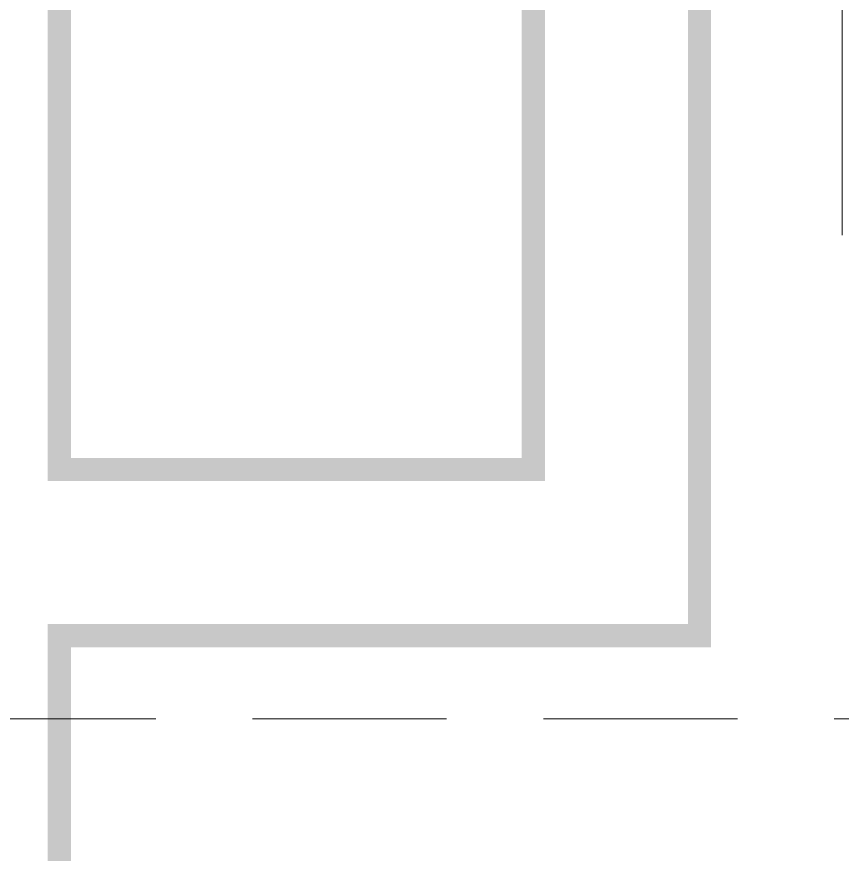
# Model space of a CAD drawing. Header units: inches. Extents: x 9220 to 92460, y -39241 to 4813.
# Drawn here: x 74403.9 to 74510.4, y -32743.2 to -32635.1 of the extents above; entities that cross this region are included whole.
import ezdxf

# ---------------------------------------------------------------- set-up
doc = ezdxf.new("R2010")
doc.units = ezdxf.units.IN
doc.header["$MEASUREMENT"] = 0
doc.linetypes.add('ACAD_ISO03W100', pattern=[30, 12, -18])
doc.linetypes.add('HIDDEN', pattern=[0.375, 0.25, -0.125])
doc.layers.add('SI-General', color=7, linetype='Continuous', lineweight=5)
doc.layers.add('SI-TOPOLOGY-Ethernet', color=7, linetype='Continuous', lineweight=13, true_color=0x3cf000)

# ---------------------------------------------------------------- blocks, each defined once
blk = doc.blocks.new('ET200S')
at = {"lineweight": 0}
blk.add_line((42.29, 50.01), (42.29, -46.75), dxfattribs=at)

msp = doc.modelspace()

# ---------------------------------------------------------------- linework, layer by layer
at = {"layer": 'SI-General', "color": 0, "linetype": 'HIDDEN', "ltscale": 100}
msp.add_lwpolyline([(74609.33, -33168.71), (74609.33, -32725.67), (74370.22, -32725.67), (74370.22, -32042.73), (75314.95, -32042.73), (75314.95, -33168.71), (74609.33, -33168.71)], dxfattribs=at)
at = {"layer": 'SI-TOPOLOGY-Ethernet', "linetype": 'ACAD_ISO03W100', "ltscale": 0.01, "const_width": 3, "flags": 128}
for points in [[(74771.14, -32298.93), (74771.14, -32336.13), (74409.39, -32336.13), (74409.39, -32693.53), (74470.52, -32693.53), (74470.52, -32617.44)], [(74491.95, -32628.76), (74491.95, -32714.96), (74409.39, -32714.96), (74409.39, -32971.34), (74477.54, -32971.34)]]:
    msp.add_lwpolyline(points, dxfattribs=at)

# ---------------------------------------------------------------- block references
at = {"xscale": 1.080001412516107, "yscale": 1.080001412516107, "zscale": 1.080001412516107}
msp.add_blockref('ET200S', (74464.69, -32612.84), dxfattribs=at)

doc.saveas('drawing.dxf')
